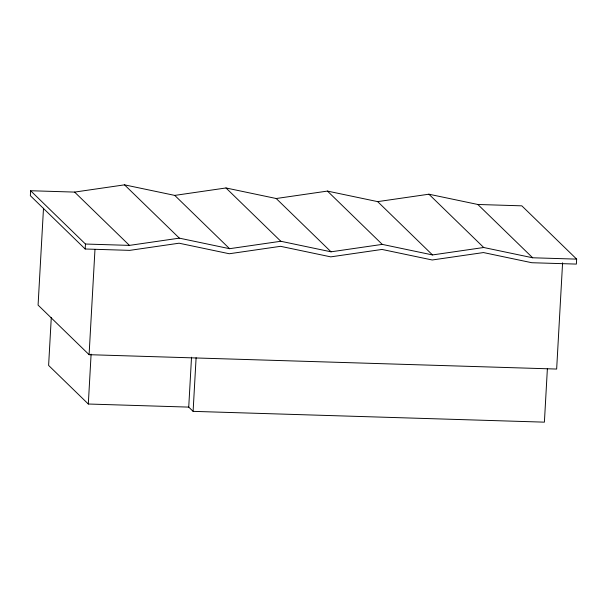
<?xml version="1.0" encoding="UTF-8"?>
<svg xmlns="http://www.w3.org/2000/svg" width="607" height="607" viewBox="0 0 607 607"><rect width="100%" height="100%" fill="white"/><g stroke="black" fill="none" stroke-linecap="round" stroke-linejoin="round"><path stroke-width="0.91" d="M30.631 190.735L30.35 195.697L85.177 248.999L129.708 250.365L179.073 243.202L229.294 253.749L280.533 246.321L330.754 256.867L381.985 249.439L432.214 259.986L483.445 252.558L531.831 262.725L576.369 264.091L576.65 259.128L521.823 205.834L477.83 204.476L428.899 194.202L377.668 201.63L327.446 191.084L276.208 198.512L225.986 187.965L174.755 195.401L124.526 184.847L74.615 192.093L30.631 190.735L85.45 244.037L129.443 245.387L179.353 238.149L229.575 248.695L280.813 241.267L331.035 251.814L382.273 244.386L432.495 254.932L483.726 247.504L532.658 257.778L576.65 259.128M43.499 208.262L38.082 305.101L89.092 354.685L556.657 369.056L562.59 262.808M51.291 317.423L48.613 365.422L88.311 404.019L188.731 407.107L193.102 411.356L544.396 422.153L547.393 368.502M85.177 248.999L85.45 244.037M89.092 354.685L94.98 249.386M88.311 404.019L91.103 354.139M188.731 407.107L191.524 357.227M193.102 411.356L196.107 357.713M477.83 204.476L532.658 257.778M428.899 194.202L483.726 247.504M377.668 201.63L432.495 254.932M327.446 191.084L382.273 244.386M276.208 198.512L331.035 251.814M225.986 187.965L280.813 241.267M174.755 195.401L229.575 248.695M124.526 184.847L179.353 238.149M74.615 192.093L129.443 245.387"/></g></svg>
